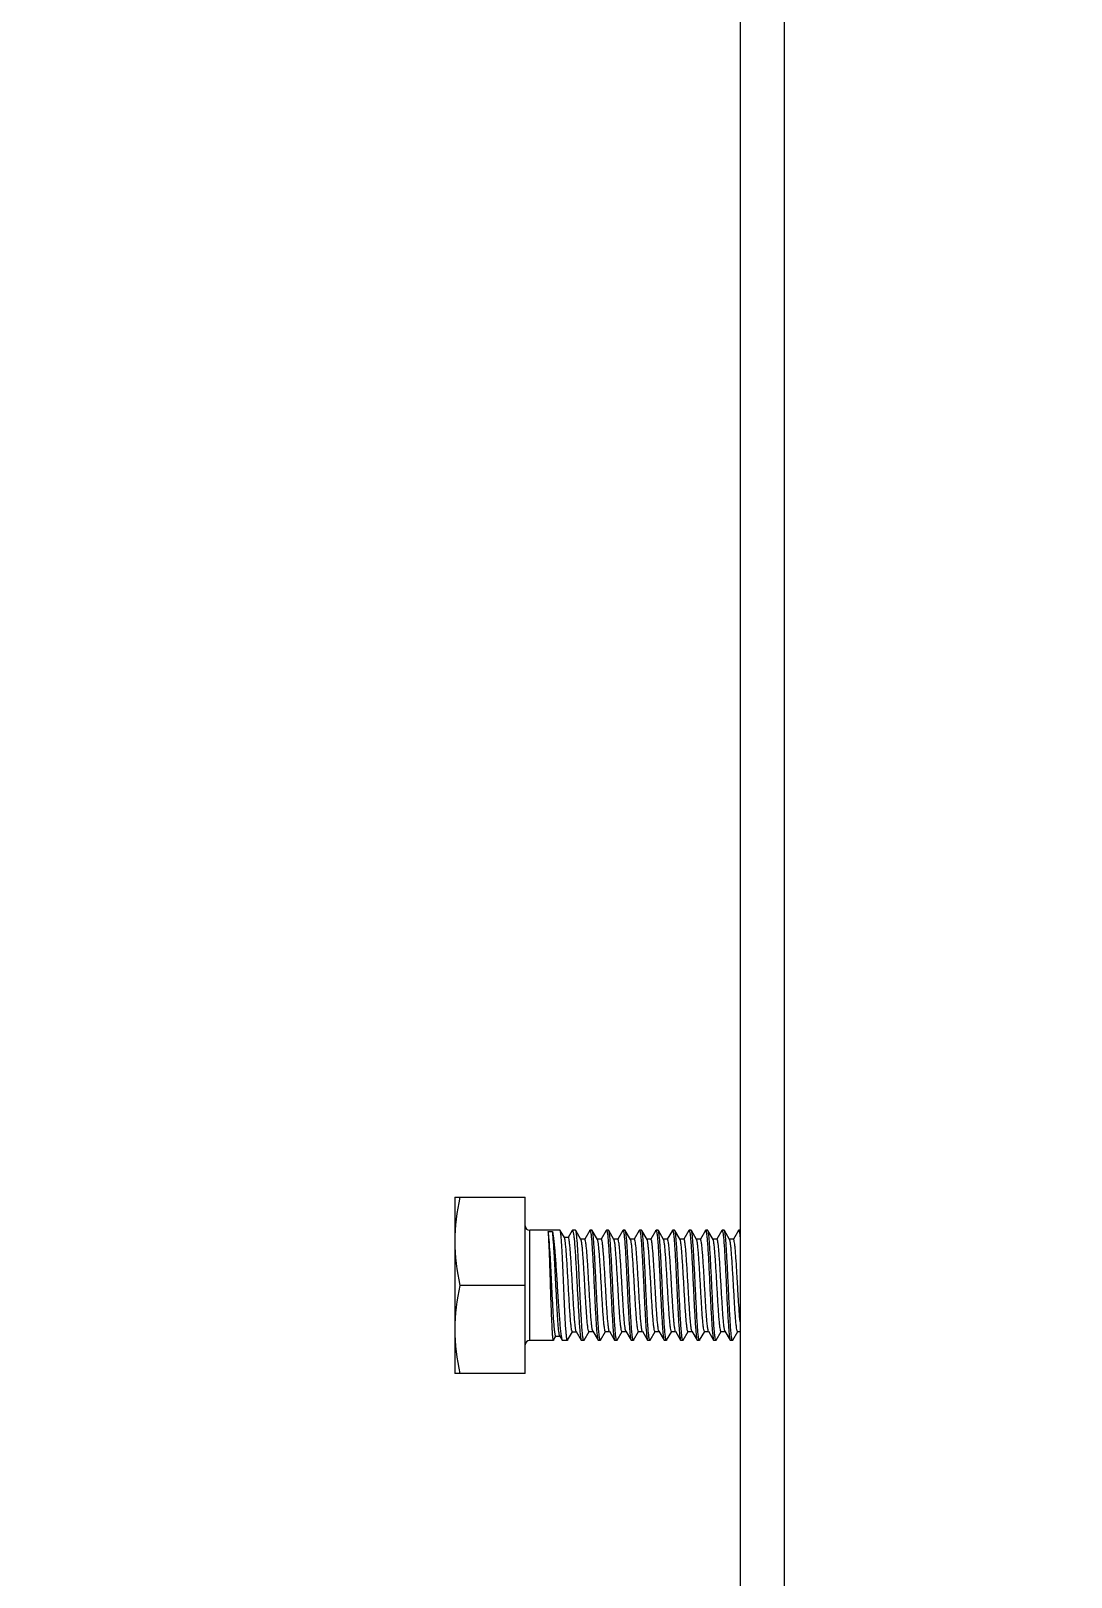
# Model space of a CAD drawing. Extents: x -1396510 to 1250330, y -1892470 to 1623980.
# Drawn here: x -1167623 to -1167174, y -62752 to -62083 of the extents above; entities that cross this region are included whole.
import ezdxf

# ---------------------------------------------------------------- set-up
doc = ezdxf.new("R2010")
doc.units = 0
doc.header["$LTSCALE"] = 1000
doc.header["$MEASUREMENT"] = 0
doc.styles.get("Standard").update_dxf_attribs({"font": 'gbenor.shx', "bigfont": 'gbcbig.shx'})
doc.dimstyles.get("Standard").update_dxf_attribs({"dimscale": 100, "dimtxt": 3.5, "dimasz": 1, "dimexe": 2.5, "dimexo": 3, "dimgap": 1.5, "dimtad": 1, "dimdec": 0, "dimzin": 0, "dimdsep": 46, "dimtxsty": 'Standard', "dimblk": 'ARCHTICK', "dimcen": 0.09, "dimadec": 0, "dimazin": 0, "dimtfac": 1, "dimtdec": 0, "dimtix": 1, "dimtmove": 2, "dimatfit": 3, "dimfxl": 0, "dimtolj": 1, "dimtzin": 0, "dimarcsym": 0})

# ---------------------------------------------------------------- blocks, each defined once
blk = doc.blocks.new('_ArchTick')
at = {"color": 0, "linetype": 'ByBlock', "const_width": 0.4}
blk.add_lwpolyline([(-0.5, -0.5), (0.5, 0.5)], dxfattribs=at)

msp = doc.modelspace()

# ---------------------------------------------------------------- linework, layer by layer
at = {"linetype": 'Continuous'}
for p, q in [((-1167316.59, -61271.79), (-1167316.59, -62874.07)), ((-1167297.55, -61271.79), (-1167297.55, -62874.07)), ((-1167439.86, -62587.6), (-1167409.4, -62587.6)), ((-1167439.86, -62587.6), (-1167439.86, -62663.76)), ((-1167409.4, -62663.76), (-1167409.4, -62587.6)), ((-1167394.36, -62601.88), (-1167407.5, -62601.88)), ((-1167407.5, -62649.48), (-1167407.5, -62601.88)), ((-1167399.48, -62602.43), (-1167397.7, -62602.43)), ((-1167394.3, -62601.94), (-1167394.36, -62601.88)), ((-1167392.5, -62605.04), (-1167394.3, -62601.94)), ((-1167390.82, -62604.94), (-1167392.55, -62604.94)), ((-1167389.16, -62601.99), (-1167390.87, -62604.94)), ((-1167389.16, -62601.99), (-1167389.04, -62601.88)), ((-1167387.68, -62601.88), (-1167389.04, -62601.88)), ((-1167387.59, -62601.96), (-1167387.68, -62601.88)), ((-1167385.34, -62605.83), (-1167387.59, -62601.96)), ((-1167381.53, -62601.96), (-1167383.72, -62605.74)), ((-1167380.54, -62601.88), (-1167381.44, -62601.88)), ((-1167380.45, -62601.96), (-1167380.54, -62601.88)), ((-1167378.2, -62605.83), (-1167380.45, -62601.96)), ((-1167374.39, -62601.96), (-1167376.58, -62605.74)), ((-1167374.39, -62601.96), (-1167374.3, -62601.88)), ((-1167373.4, -62601.88), (-1167374.3, -62601.88)), ((-1167373.31, -62601.96), (-1167373.4, -62601.88)), ((-1167371.06, -62605.83), (-1167373.31, -62601.96)), ((-1167367.25, -62601.96), (-1167369.44, -62605.74)), ((-1167367.25, -62601.96), (-1167367.16, -62601.88)), ((-1167366.27, -62601.88), (-1167367.16, -62601.88)), ((-1167366.17, -62601.96), (-1167366.27, -62601.88)), ((-1167363.92, -62605.83), (-1167366.17, -62601.96)), ((-1167360.11, -62601.96), (-1167362.3, -62605.74)), ((-1167360.11, -62601.96), (-1167360.02, -62601.88)), ((-1167359.13, -62601.88), (-1167360.02, -62601.88)), ((-1167359.03, -62601.96), (-1167359.13, -62601.88)), ((-1167356.78, -62605.83), (-1167359.03, -62601.96)), ((-1167352.97, -62601.96), (-1167355.16, -62605.74)), ((-1167351.99, -62601.88), (-1167352.88, -62601.88)), ((-1167351.89, -62601.96), (-1167351.99, -62601.88)), ((-1167349.64, -62605.83), (-1167351.89, -62601.96)), ((-1167345.83, -62601.96), (-1167348.02, -62605.74)), ((-1167345.83, -62601.96), (-1167345.74, -62601.88)), ((-1167344.85, -62601.88), (-1167345.74, -62601.88)), ((-1167344.75, -62601.96), (-1167344.85, -62601.88)), ((-1167342.5, -62605.83), (-1167344.75, -62601.96)), ((-1167338.69, -62601.96), (-1167340.88, -62605.74)), ((-1167338.69, -62601.96), (-1167338.6, -62601.88)), ((-1167337.71, -62601.88), (-1167338.6, -62601.88)), ((-1167337.61, -62601.96), (-1167337.71, -62601.88)), ((-1167335.36, -62605.83), (-1167337.61, -62601.96)), ((-1167331.56, -62601.96), (-1167333.74, -62605.74)), ((-1167331.56, -62601.96), (-1167331.46, -62601.88)), ((-1167330.57, -62601.88), (-1167331.46, -62601.88)), ((-1167330.47, -62601.96), (-1167330.57, -62601.88)), ((-1167328.22, -62605.83), (-1167330.47, -62601.96)), ((-1167324.42, -62601.96), (-1167326.6, -62605.74)), ((-1167324.42, -62601.96), (-1167324.32, -62601.88)), ((-1167323.43, -62601.88), (-1167324.32, -62601.88)), ((-1167323.33, -62601.96), (-1167323.43, -62601.88)), ((-1167321.08, -62605.83), (-1167323.33, -62601.96)), ((-1167317.28, -62601.96), (-1167319.46, -62605.74)), ((-1167317.28, -62601.96), (-1167317.18, -62601.88)), ((-1167316.59, -62601.88), (-1167317.18, -62601.88)), ((-1167383.66, -62605.74), (-1167385.39, -62605.74)), ((-1167376.52, -62605.74), (-1167378.25, -62605.74)), ((-1167369.39, -62605.74), (-1167371.11, -62605.74)), ((-1167362.25, -62605.74), (-1167363.97, -62605.74)), ((-1167355.11, -62605.74), (-1167356.84, -62605.74)), ((-1167347.97, -62605.74), (-1167349.7, -62605.74)), ((-1167340.83, -62605.74), (-1167342.56, -62605.74)), ((-1167333.69, -62605.74), (-1167335.42, -62605.74)), ((-1167326.55, -62605.74), (-1167328.28, -62605.74)), ((-1167319.41, -62605.74), (-1167321.14, -62605.74)), ((-1167409.4, -62625.68), (-1167437.72, -62625.68)), ((-1167380.21, -62645.53), (-1167380.25, -62645.44)), ((-1167373.07, -62645.53), (-1167373.11, -62645.44)), ((-1167365.93, -62645.53), (-1167365.97, -62645.43)), ((-1167358.79, -62645.53), (-1167358.84, -62645.43)), ((-1167351.65, -62645.53), (-1167351.7, -62645.42)), ((-1167344.51, -62645.53), (-1167344.56, -62645.42)), ((-1167337.37, -62645.53), (-1167337.42, -62645.41)), ((-1167330.23, -62645.53), (-1167330.29, -62645.41)), ((-1167323.09, -62645.53), (-1167323.15, -62645.4)), ((-1167397.2, -62649.48), (-1167407.5, -62649.48)), ((-1167397.15, -62649.44), (-1167397.2, -62649.48)), ((-1167397.15, -62649.44), (-1167396.15, -62647.7)), ((-1167396.18, -62647.68), (-1167394.45, -62647.68)), ((-1167394.5, -62647.59), (-1167393.48, -62649.35)), ((-1167393.48, -62649.35), (-1167393.33, -62649.48)), ((-1167391.18, -62649.48), (-1167393.33, -62649.48)), ((-1167391.09, -62649.41), (-1167391.18, -62649.48)), ((-1167391.09, -62649.41), (-1167388.97, -62645.76)), ((-1167389.03, -62645.76), (-1167387.3, -62645.76)), ((-1167387.35, -62645.66), (-1167385.19, -62649.39)), ((-1167385.19, -62649.39), (-1167385.09, -62649.48)), ((-1167384.11, -62649.48), (-1167385.09, -62649.48)), ((-1167384.02, -62649.4), (-1167384.11, -62649.48)), ((-1167384.02, -62649.4), (-1167381.82, -62645.63)), ((-1167381.88, -62645.63), (-1167380.15, -62645.63)), ((-1167380.21, -62645.53), (-1167377.96, -62649.4)), ((-1167377.96, -62649.4), (-1167377.87, -62649.48)), ((-1167376.97, -62649.48), (-1167377.87, -62649.48)), ((-1167376.88, -62649.4), (-1167376.97, -62649.48)), ((-1167376.88, -62649.4), (-1167374.68, -62645.63)), ((-1167374.74, -62645.63), (-1167373.01, -62645.63)), ((-1167373.07, -62645.53), (-1167370.82, -62649.4)), ((-1167370.82, -62649.4), (-1167370.73, -62649.48)), ((-1167369.83, -62649.48), (-1167370.73, -62649.48)), ((-1167369.74, -62649.4), (-1167369.83, -62649.48)), ((-1167369.74, -62649.4), (-1167367.54, -62645.63)), ((-1167367.6, -62645.63), (-1167365.87, -62645.63)), ((-1167365.93, -62645.53), (-1167363.68, -62649.4)), ((-1167363.68, -62649.4), (-1167363.59, -62649.48)), ((-1167362.7, -62649.48), (-1167363.59, -62649.48)), ((-1167362.6, -62649.4), (-1167362.7, -62649.48)), ((-1167362.6, -62649.4), (-1167360.4, -62645.63)), ((-1167360.46, -62645.63), (-1167358.73, -62645.63)), ((-1167358.79, -62645.53), (-1167356.54, -62649.4)), ((-1167356.54, -62649.4), (-1167356.45, -62649.48)), ((-1167355.56, -62649.48), (-1167356.45, -62649.48)), ((-1167355.46, -62649.4), (-1167355.56, -62649.48)), ((-1167355.46, -62649.4), (-1167353.27, -62645.63)), ((-1167353.32, -62645.63), (-1167351.59, -62645.63)), ((-1167351.65, -62645.53), (-1167349.4, -62649.4)), ((-1167349.4, -62649.4), (-1167349.31, -62649.48)), ((-1167348.42, -62649.48), (-1167349.31, -62649.48)), ((-1167348.32, -62649.4), (-1167348.42, -62649.48)), ((-1167348.32, -62649.4), (-1167346.13, -62645.63)), ((-1167346.18, -62645.63), (-1167344.45, -62645.63)), ((-1167344.51, -62645.53), (-1167342.26, -62649.4)), ((-1167342.26, -62649.4), (-1167342.17, -62649.48)), ((-1167341.28, -62649.48), (-1167342.17, -62649.48)), ((-1167341.18, -62649.4), (-1167341.28, -62649.48)), ((-1167341.18, -62649.4), (-1167338.99, -62645.63)), ((-1167339.04, -62645.63), (-1167337.31, -62645.63)), ((-1167337.37, -62645.53), (-1167335.12, -62649.4)), ((-1167335.12, -62649.4), (-1167335.03, -62649.48)), ((-1167334.14, -62649.48), (-1167335.03, -62649.48)), ((-1167334.04, -62649.4), (-1167334.14, -62649.48)), ((-1167334.04, -62649.4), (-1167331.85, -62645.63)), ((-1167331.9, -62645.63), (-1167330.17, -62645.63)), ((-1167330.23, -62645.53), (-1167327.99, -62649.4)), ((-1167327.99, -62649.4), (-1167327.89, -62649.48)), ((-1167327, -62649.48), (-1167327.89, -62649.48)), ((-1167326.9, -62649.4), (-1167327, -62649.48)), ((-1167326.9, -62649.4), (-1167324.71, -62645.63)), ((-1167324.76, -62645.63), (-1167323.03, -62645.63)), ((-1167323.09, -62645.53), (-1167320.85, -62649.4)), ((-1167320.85, -62649.4), (-1167320.75, -62649.48)), ((-1167319.86, -62649.48), (-1167320.75, -62649.48)), ((-1167319.76, -62649.4), (-1167319.86, -62649.48)), ((-1167319.76, -62649.4), (-1167317.57, -62645.63)), ((-1167317.62, -62645.63), (-1167316.59, -62645.63)), ((-1167409.4, -62663.76), (-1167439.86, -62663.76))]:
    msp.add_line(p, q, dxfattribs=at)
for centre, start, end in [((-1167407.5, -62599.98), 180, 270), ((-1167407.5, -62651.38), 90, 180)]:
    msp.add_arc(centre, 1.9, start, end, dxfattribs=at)
for points in [[(-1167437.72, -62587.6), (-1167439.03, -62593.85), (-1167439.86, -62600.26), (-1167439.86, -62606.64)], [(-1167439.86, -62606.64), (-1167439.86, -62613.03), (-1167439.03, -62619.43), (-1167437.72, -62625.68)], [(-1167437.72, -62625.68), (-1167439.03, -62631.93), (-1167439.86, -62638.33), (-1167439.86, -62644.72)], [(-1167439.86, -62644.72), (-1167439.86, -62651.11), (-1167439.03, -62657.51), (-1167437.72, -62663.76)]]:
    msp.add_open_spline(points, degree=3, dxfattribs=at)
for points, knots in [([(-1167398.48, -62625.68), (-1167398.56, -62623.04), (-1167398.73, -62618.07), (-1167398.96, -62611.32), (-1167399.2, -62606.21), (-1167399.35, -62603.43), (-1167399.48, -62602.43)], [0, 0, 0, 0, 0.340216, 0.641739, 0.870295, 1, 1, 1, 1]), ([(-1167396.18, -62647.68), (-1167396.23, -62647.68), (-1167396.34, -62647.52), (-1167396.41, -62647.24), (-1167396.52, -62646.75), (-1167396.67, -62645.75), (-1167396.85, -62644.06), (-1167397.05, -62641.58), (-1167397.26, -62638.54), (-1167397.46, -62635.04), (-1167397.67, -62631.22), (-1167397.94, -62625.83), (-1167398.26, -62619.25), (-1167398.63, -62612.11), (-1167399.02, -62606.59), (-1167399.27, -62603.54), (-1167399.48, -62602.43)], [0, 0, 0, 0, 0.003181, 0.009997, 0.020842, 0.035708, 0.077022, 0.132568, 0.200428, 0.278278, 0.363482, 0.453195, 0.634322, 0.798504, 0.925407, 1, 1, 1, 1]), ([(-1167397.7, -62602.43), (-1167397.58, -62602.82), (-1167397.39, -62603.82), (-1167397.01, -62606.59), (-1167396.59, -62611.31), (-1167396.1, -62618.06), (-1167395.79, -62623.04), (-1167395.63, -62625.68)], [0, 0, 0, 0, 0.052104, 0.130854, 0.359409, 0.660459, 1, 1, 1, 1]), ([(-1167394.5, -62647.59), (-1167394.63, -62647.38), (-1167394.75, -62646.64), (-1167394.96, -62645.25), (-1167395.14, -62643.19), (-1167395.34, -62640.57), (-1167395.54, -62637.45), (-1167395.81, -62632.62), (-1167396.13, -62626.19), (-1167396.51, -62618.56), (-1167396.87, -62611.7), (-1167397.24, -62606.41), (-1167397.49, -62603.49), (-1167397.7, -62602.43)], [0, 0, 0, 0, 0.016498, 0.048153, 0.094091, 0.152829, 0.222461, 0.300749, 0.473185, 0.64885, 0.806645, 0.928205, 1, 1, 1, 1]), ([(-1167392.81, -62625.68), (-1167392.93, -62622.77), (-1167393.11, -62618.54), (-1167393.37, -62613.13), (-1167393.55, -62609.64), (-1167393.73, -62606.72), (-1167393.89, -62604.44), (-1167394.09, -62602.95), (-1167394.17, -62602.16), (-1167394.3, -62601.94)], [0, 0, 0, 0, 0.366748, 0.534004, 0.682559, 0.80722, 0.903651, 0.968552, 1, 1, 1, 1]), ([(-1167389.03, -62645.76), (-1167389.07, -62645.76), (-1167389.18, -62645.61), (-1167389.32, -62645.14), (-1167389.52, -62644.04), (-1167389.71, -62642.28), (-1167389.92, -62639.88), (-1167390.14, -62636.96), (-1167390.35, -62633.62), (-1167390.56, -62629.99), (-1167390.85, -62624.93), (-1167391.12, -62619.93), (-1167391.41, -62615.17), (-1167391.62, -62612.07), (-1167391.83, -62609.45), (-1167392.03, -62607.39), (-1167392.24, -62606), (-1167392.37, -62605.25), (-1167392.5, -62605.04)], [0, 0, 0, 0, 0.003526, 0.010871, 0.03842, 0.082642, 0.142013, 0.214376, 0.297085, 0.387117, 0.481196, 0.667858, 0.753739, 0.830507, 0.895467, 0.946372, 0.98153, 1, 1, 1, 1]), ([(-1167387.35, -62645.66), (-1167387.48, -62645.44), (-1167387.62, -62644.68), (-1167387.84, -62643.24), (-1167388.03, -62641.13), (-1167388.25, -62638.47), (-1167388.46, -62635.32), (-1167388.75, -62630.52), (-1167389.03, -62625.51), (-1167389.31, -62620.46), (-1167389.52, -62616.85), (-1167389.73, -62613.55), (-1167389.94, -62610.68), (-1167390.15, -62608.33), (-1167390.34, -62606.61), (-1167390.53, -62605.55), (-1167390.67, -62605.08), (-1167390.77, -62604.94), (-1167390.82, -62604.94)], [0, 0, 0, 0, 0.019036, 0.055162, 0.107284, 0.173532, 0.25149, 0.338305, 0.525651, 0.619397, 0.708683, 0.790327, 0.861445, 0.919555, 0.962678, 0.989457, 0.996584, 1, 1, 1, 1]), ([(-1167389.04, -62601.88), (-1167388.98, -62601.88), (-1167388.86, -62602.07), (-1167388.76, -62602.4), (-1167388.63, -62602.98), (-1167388.45, -62604.16), (-1167388.23, -62606.15), (-1167387.99, -62609.07), (-1167387.75, -62612.63), (-1167387.51, -62616.69), (-1167387.26, -62621.1), (-1167387.1, -62624.13), (-1167387.02, -62625.68)], [0, 0, 0, 0, 0.007187, 0.022465, 0.046744, 0.080015, 0.172417, 0.296393, 0.447275, 0.619318, 0.805937, 1, 1, 1, 1]), ([(-1167385.9, -62625.68), (-1167386.04, -62622.8), (-1167386.24, -62618.59), (-1167386.52, -62613.22), (-1167386.73, -62609.74), (-1167386.94, -62606.82), (-1167387.12, -62604.53), (-1167387.34, -62603), (-1167387.46, -62602.19), (-1167387.59, -62601.96)], [0, 0, 0, 0, 0.364024, 0.530312, 0.678343, 0.803036, 0.90014, 0.966414, 1, 1, 1, 1]), ([(-1167381.53, -62601.96), (-1167381.52, -62601.94), (-1167381.5, -62601.91), (-1167381.46, -62601.88), (-1167381.44, -62601.88)], [0, 0, 0, 0, 0.600476, 1, 1, 1, 1]), ([(-1167381.44, -62601.88), (-1167381.39, -62601.88), (-1167381.28, -62602.08), (-1167381.2, -62602.4), (-1167381.08, -62602.98), (-1167380.93, -62604.16), (-1167380.74, -62606.15), (-1167380.52, -62609.07), (-1167380.31, -62612.63), (-1167380.09, -62616.69), (-1167379.87, -62621.1), (-1167379.73, -62624.13), (-1167379.65, -62625.68)], [0, 0, 0, 0, 0.006688, 0.021753, 0.045929, 0.079148, 0.171548, 0.29561, 0.446639, 0.618873, 0.805706, 1, 1, 1, 1]), ([(-1167378.76, -62625.68), (-1167378.9, -62622.8), (-1167379.1, -62618.59), (-1167379.38, -62613.22), (-1167379.59, -62609.74), (-1167379.8, -62606.82), (-1167379.98, -62604.53), (-1167380.2, -62603), (-1167380.32, -62602.19), (-1167380.45, -62601.96)], [0, 0, 0, 0, 0.364026, 0.530319, 0.678348, 0.803035, 0.900137, 0.966414, 1, 1, 1, 1]), ([(-1167374.3, -62601.88), (-1167374.25, -62601.88), (-1167374.14, -62602.08), (-1167374.06, -62602.4), (-1167373.94, -62602.98), (-1167373.79, -62604.16), (-1167373.6, -62606.15), (-1167373.39, -62609.07), (-1167373.17, -62612.63), (-1167372.95, -62616.69), (-1167372.73, -62621.1), (-1167372.59, -62624.13), (-1167372.51, -62625.68)], [0, 0, 0, 0, 0.006669, 0.021718, 0.045876, 0.079084, 0.171468, 0.295522, 0.446557, 0.618815, 0.805682, 1, 1, 1, 1]), ([(-1167371.62, -62625.68), (-1167371.76, -62622.8), (-1167371.96, -62618.59), (-1167372.24, -62613.22), (-1167372.45, -62609.74), (-1167372.66, -62606.82), (-1167372.84, -62604.53), (-1167373.06, -62603), (-1167373.18, -62602.19), (-1167373.31, -62601.96)], [0, 0, 0, 0, 0.364021, 0.530314, 0.678346, 0.803036, 0.900137, 0.966413, 1, 1, 1, 1]), ([(-1167367.16, -62601.88), (-1167367.11, -62601.88), (-1167367, -62602.08), (-1167366.92, -62602.4), (-1167366.81, -62602.98), (-1167366.65, -62604.16), (-1167366.46, -62606.15), (-1167366.25, -62609.07), (-1167366.03, -62612.63), (-1167365.81, -62616.69), (-1167365.59, -62621.1), (-1167365.45, -62624.13), (-1167365.37, -62625.68)], [0, 0, 0, 0, 0.006676, 0.021736, 0.045901, 0.079115, 0.171505, 0.295563, 0.446596, 0.618846, 0.805696, 1, 1, 1, 1]), ([(-1167364.48, -62625.68), (-1167364.62, -62622.8), (-1167364.82, -62618.59), (-1167365.1, -62613.22), (-1167365.31, -62609.74), (-1167365.52, -62606.82), (-1167365.7, -62604.53), (-1167365.92, -62603), (-1167366.04, -62602.19), (-1167366.17, -62601.96)], [0, 0, 0, 0, 0.364021, 0.530311, 0.678343, 0.803036, 0.90014, 0.966414, 1, 1, 1, 1]), ([(-1167360.02, -62601.88), (-1167359.97, -62601.88), (-1167359.86, -62602.08), (-1167359.78, -62602.4), (-1167359.67, -62602.98), (-1167359.51, -62604.16), (-1167359.32, -62606.15), (-1167359.11, -62609.07), (-1167358.89, -62612.63), (-1167358.67, -62616.69), (-1167358.45, -62621.1), (-1167358.31, -62624.13), (-1167358.23, -62625.68)], [0, 0, 0, 0, 0.006686, 0.021757, 0.045931, 0.079152, 0.171553, 0.295615, 0.446644, 0.618879, 0.805711, 1, 1, 1, 1]), ([(-1167357.34, -62625.68), (-1167357.48, -62622.8), (-1167357.68, -62618.59), (-1167357.96, -62613.22), (-1167358.17, -62609.74), (-1167358.38, -62606.82), (-1167358.56, -62604.53), (-1167358.78, -62603), (-1167358.9, -62602.19), (-1167359.03, -62601.96)], [0, 0, 0, 0, 0.364026, 0.530312, 0.67834, 0.803034, 0.90014, 0.966415, 1, 1, 1, 1]), ([(-1167352.97, -62601.96), (-1167352.96, -62601.94), (-1167352.94, -62601.91), (-1167352.9, -62601.88), (-1167352.88, -62601.88)], [0, 0, 0, 0, 0.600612, 1, 1, 1, 1]), ([(-1167352.88, -62601.88), (-1167352.83, -62601.88), (-1167352.72, -62602.08), (-1167352.64, -62602.4), (-1167352.53, -62602.98), (-1167352.37, -62604.16), (-1167352.18, -62606.15), (-1167351.97, -62609.07), (-1167351.75, -62612.63), (-1167351.53, -62616.69), (-1167351.31, -62621.1), (-1167351.17, -62624.13), (-1167351.1, -62625.68)], [0, 0, 0, 0, 0.006697, 0.021777, 0.045962, 0.079191, 0.171605, 0.29567, 0.44669, 0.618909, 0.805726, 1, 1, 1, 1]), ([(-1167350.2, -62625.68), (-1167350.34, -62622.8), (-1167350.54, -62618.59), (-1167350.82, -62613.22), (-1167351.03, -62609.74), (-1167351.24, -62606.82), (-1167351.42, -62604.53), (-1167351.64, -62603), (-1167351.76, -62602.19), (-1167351.89, -62601.96)], [0, 0, 0, 0, 0.364026, 0.530313, 0.678337, 0.803029, 0.900137, 0.966414, 1, 1, 1, 1]), ([(-1167345.74, -62601.88), (-1167345.69, -62601.88), (-1167345.58, -62602.08), (-1167345.5, -62602.4), (-1167345.39, -62602.98), (-1167345.23, -62604.16), (-1167345.04, -62606.15), (-1167344.83, -62609.07), (-1167344.61, -62612.63), (-1167344.39, -62616.69), (-1167344.17, -62621.1), (-1167344.03, -62624.13), (-1167343.96, -62625.68)], [0, 0, 0, 0, 0.006677, 0.021735, 0.045901, 0.079116, 0.171512, 0.295573, 0.4466, 0.618843, 0.805694, 1, 1, 1, 1]), ([(-1167343.06, -62625.68), (-1167343.2, -62622.8), (-1167343.4, -62618.59), (-1167343.68, -62613.22), (-1167343.89, -62609.74), (-1167344.1, -62606.82), (-1167344.28, -62604.53), (-1167344.5, -62603), (-1167344.62, -62602.19), (-1167344.75, -62601.96)], [0, 0, 0, 0, 0.364024, 0.530311, 0.678342, 0.803035, 0.900139, 0.966414, 1, 1, 1, 1]), ([(-1167338.6, -62601.88), (-1167338.55, -62601.88), (-1167338.44, -62602.08), (-1167338.36, -62602.4), (-1167338.25, -62602.98), (-1167338.09, -62604.16), (-1167337.9, -62606.15), (-1167337.69, -62609.07), (-1167337.47, -62612.63), (-1167337.25, -62616.69), (-1167337.03, -62621.1), (-1167336.89, -62624.13), (-1167336.82, -62625.68)], [0, 0, 0, 0, 0.00669, 0.021765, 0.045943, 0.079167, 0.171572, 0.295635, 0.446661, 0.618889, 0.805716, 1, 1, 1, 1]), ([(-1167335.92, -62625.68), (-1167336.06, -62622.8), (-1167336.26, -62618.59), (-1167336.54, -62613.22), (-1167336.75, -62609.74), (-1167336.96, -62606.82), (-1167337.14, -62604.53), (-1167337.36, -62603), (-1167337.48, -62602.19), (-1167337.61, -62601.96)], [0, 0, 0, 0, 0.364026, 0.530319, 0.678348, 0.803035, 0.900137, 0.966414, 1, 1, 1, 1]), ([(-1167331.46, -62601.88), (-1167331.41, -62601.88), (-1167331.3, -62602.08), (-1167331.22, -62602.4), (-1167331.11, -62602.98), (-1167330.95, -62604.16), (-1167330.76, -62606.15), (-1167330.55, -62609.07), (-1167330.33, -62612.63), (-1167330.11, -62616.69), (-1167329.9, -62621.1), (-1167329.75, -62624.13), (-1167329.68, -62625.68)], [0, 0, 0, 0, 0.006669, 0.021718, 0.045876, 0.079084, 0.171468, 0.295521, 0.446556, 0.618814, 0.805682, 1, 1, 1, 1]), ([(-1167328.78, -62625.68), (-1167328.92, -62622.8), (-1167329.12, -62618.59), (-1167329.4, -62613.22), (-1167329.61, -62609.74), (-1167329.82, -62606.82), (-1167330, -62604.53), (-1167330.22, -62603), (-1167330.34, -62602.19), (-1167330.47, -62601.96)], [0, 0, 0, 0, 0.364021, 0.530313, 0.678345, 0.803036, 0.900138, 0.966413, 1, 1, 1, 1]), ([(-1167324.32, -62601.88), (-1167324.27, -62601.88), (-1167324.16, -62602.08), (-1167324.08, -62602.4), (-1167323.97, -62602.98), (-1167323.81, -62604.16), (-1167323.62, -62606.15), (-1167323.41, -62609.07), (-1167323.19, -62612.63), (-1167322.97, -62616.69), (-1167322.76, -62621.1), (-1167322.61, -62624.13), (-1167322.54, -62625.68)], [0, 0, 0, 0, 0.006679, 0.021742, 0.04591, 0.079126, 0.171519, 0.295578, 0.446611, 0.618856, 0.8057, 1, 1, 1, 1]), ([(-1167321.64, -62625.68), (-1167321.78, -62622.8), (-1167321.98, -62618.59), (-1167322.27, -62613.22), (-1167322.47, -62609.74), (-1167322.68, -62606.82), (-1167322.86, -62604.53), (-1167323.08, -62603), (-1167323.2, -62602.19), (-1167323.33, -62601.96)], [0, 0, 0, 0, 0.364023, 0.530311, 0.678342, 0.803036, 0.90014, 0.966414, 1, 1, 1, 1]), ([(-1167317.18, -62601.88), (-1167317.1, -62601.88), (-1167316.98, -62602.26), (-1167316.86, -62602.79), (-1167316.71, -62603.83), (-1167316.63, -62604.61), (-1167316.59, -62605.07)], [0, 0, 0, 0, 0.077049, 0.268055, 0.577055, 1, 1, 1, 1]), ([(-1167381.88, -62645.63), (-1167381.93, -62645.63), (-1167382.03, -62645.49), (-1167382.17, -62645.03), (-1167382.36, -62643.97), (-1167382.56, -62642.27), (-1167382.77, -62639.95), (-1167382.97, -62637.13), (-1167383.19, -62633.89), (-1167383.4, -62630.35), (-1167383.68, -62625.42), (-1167383.96, -62620.53), (-1167384.25, -62615.86), (-1167384.46, -62612.81), (-1167384.67, -62610.22), (-1167384.86, -62608.18), (-1167385.08, -62606.79), (-1167385.21, -62606.05), (-1167385.34, -62605.83)], [0, 0, 0, 0, 0.003515, 0.010772, 0.037949, 0.081609, 0.140308, 0.211978, 0.294061, 0.383612, 0.477415, 0.664253, 0.750571, 0.827952, 0.893624, 0.945254, 0.981055, 1, 1, 1, 1]), ([(-1167380.25, -62645.44), (-1167380.36, -62645.17), (-1167380.51, -62644.37), (-1167380.71, -62642.87), (-1167380.91, -62640.76), (-1167381.21, -62636.98), (-1167381.55, -62631.44), (-1167381.89, -62625.56), (-1167382.17, -62620.69), (-1167382.37, -62617.22), (-1167382.58, -62614.04), (-1167382.79, -62611.28), (-1167383, -62609.01), (-1167383.19, -62607.35), (-1167383.38, -62606.32), (-1167383.52, -62605.87), (-1167383.62, -62605.74), (-1167383.66, -62605.74)], [0, 0, 0, 0, 0.022028, 0.060426, 0.114034, 0.181029, 0.345472, 0.530963, 0.623561, 0.71172, 0.79235, 0.862632, 0.920122, 0.962845, 0.989432, 0.996538, 1, 1, 1, 1]), ([(-1167374.74, -62645.63), (-1167374.79, -62645.63), (-1167374.89, -62645.49), (-1167375.03, -62645.03), (-1167375.22, -62643.97), (-1167375.42, -62642.27), (-1167375.63, -62639.95), (-1167375.83, -62637.13), (-1167376.05, -62633.89), (-1167376.26, -62630.35), (-1167376.54, -62625.42), (-1167376.82, -62620.53), (-1167377.11, -62615.86), (-1167377.32, -62612.81), (-1167377.53, -62610.22), (-1167377.72, -62608.18), (-1167377.94, -62606.79), (-1167378.07, -62606.05), (-1167378.2, -62605.83)], [0, 0, 0, 0, 0.003515, 0.010772, 0.037949, 0.081609, 0.140308, 0.211978, 0.294061, 0.383612, 0.477415, 0.664253, 0.750571, 0.827952, 0.893624, 0.945254, 0.981055, 1, 1, 1, 1]), ([(-1167373.11, -62645.44), (-1167373.22, -62645.16), (-1167373.37, -62644.36), (-1167373.57, -62642.86), (-1167373.77, -62640.74), (-1167374.07, -62636.96), (-1167374.41, -62631.42), (-1167374.75, -62625.54), (-1167375.03, -62620.68), (-1167375.24, -62617.21), (-1167375.44, -62614.03), (-1167375.65, -62611.27), (-1167375.86, -62609.01), (-1167376.05, -62607.35), (-1167376.24, -62606.32), (-1167376.38, -62605.87), (-1167376.48, -62605.74), (-1167376.52, -62605.74)], [0, 0, 0, 0, 0.022167, 0.060682, 0.114378, 0.181432, 0.345908, 0.531337, 0.623882, 0.711978, 0.792543, 0.862763, 0.920199, 0.962881, 0.989441, 0.996541, 1, 1, 1, 1]), ([(-1167367.6, -62645.63), (-1167367.65, -62645.63), (-1167367.75, -62645.49), (-1167367.89, -62645.03), (-1167368.08, -62643.97), (-1167368.28, -62642.27), (-1167368.49, -62639.95), (-1167368.69, -62637.13), (-1167368.91, -62633.89), (-1167369.12, -62630.35), (-1167369.4, -62625.42), (-1167369.68, -62620.53), (-1167369.97, -62615.86), (-1167370.18, -62612.81), (-1167370.39, -62610.22), (-1167370.58, -62608.18), (-1167370.8, -62606.79), (-1167370.93, -62606.05), (-1167371.06, -62605.83)], [0, 0, 0, 0, 0.003515, 0.010772, 0.037949, 0.081609, 0.140308, 0.211978, 0.294061, 0.383612, 0.477415, 0.664253, 0.750571, 0.827952, 0.893624, 0.945254, 0.981055, 1, 1, 1, 1]), ([(-1167365.97, -62645.43), (-1167366.09, -62645.16), (-1167366.23, -62644.35), (-1167366.44, -62642.84), (-1167366.64, -62640.73), (-1167366.93, -62636.94), (-1167367.28, -62631.4), (-1167367.61, -62625.52), (-1167367.89, -62620.66), (-1167368.1, -62617.2), (-1167368.31, -62614.03), (-1167368.51, -62611.27), (-1167368.72, -62609.01), (-1167368.91, -62607.35), (-1167369.1, -62606.32), (-1167369.24, -62605.87), (-1167369.34, -62605.74), (-1167369.39, -62605.74)], [0, 0, 0, 0, 0.022306, 0.060937, 0.114721, 0.181834, 0.346342, 0.531711, 0.624202, 0.712235, 0.792736, 0.862894, 0.920276, 0.962916, 0.98945, 0.996543, 1, 1, 1, 1]), ([(-1167360.46, -62645.63), (-1167360.51, -62645.63), (-1167360.61, -62645.49), (-1167360.75, -62645.03), (-1167360.94, -62643.97), (-1167361.14, -62642.27), (-1167361.35, -62639.95), (-1167361.56, -62637.13), (-1167361.77, -62633.89), (-1167361.98, -62630.35), (-1167362.26, -62625.42), (-1167362.54, -62620.53), (-1167362.83, -62615.86), (-1167363.04, -62612.81), (-1167363.25, -62610.22), (-1167363.44, -62608.18), (-1167363.66, -62606.79), (-1167363.79, -62606.05), (-1167363.92, -62605.83)], [0, 0, 0, 0, 0.003516, 0.010772, 0.037949, 0.081609, 0.140308, 0.211978, 0.294061, 0.383612, 0.477416, 0.664253, 0.750571, 0.827952, 0.893624, 0.945254, 0.981055, 1, 1, 1, 1]), ([(-1167358.84, -62645.43), (-1167358.95, -62645.15), (-1167359.09, -62644.34), (-1167359.3, -62642.83), (-1167359.5, -62640.71), (-1167359.79, -62636.92), (-1167360.14, -62631.38), (-1167360.47, -62625.51), (-1167360.75, -62620.65), (-1167360.96, -62617.18), (-1167361.17, -62614.02), (-1167361.37, -62611.26), (-1167361.58, -62609), (-1167361.77, -62607.34), (-1167361.96, -62606.32), (-1167362.1, -62605.87), (-1167362.2, -62605.74), (-1167362.25, -62605.74)], [0, 0, 0, 0, 0.022445, 0.061192, 0.115065, 0.182235, 0.346776, 0.532084, 0.624521, 0.712492, 0.792928, 0.863025, 0.920353, 0.962951, 0.98946, 0.996545, 1, 1, 1, 1]), ([(-1167353.32, -62645.63), (-1167353.37, -62645.63), (-1167353.47, -62645.49), (-1167353.61, -62645.03), (-1167353.8, -62643.97), (-1167354, -62642.27), (-1167354.21, -62639.95), (-1167354.42, -62637.13), (-1167354.63, -62633.89), (-1167354.84, -62630.35), (-1167355.12, -62625.42), (-1167355.4, -62620.53), (-1167355.69, -62615.86), (-1167355.9, -62612.81), (-1167356.11, -62610.22), (-1167356.3, -62608.18), (-1167356.52, -62606.79), (-1167356.65, -62606.05), (-1167356.78, -62605.83)], [0, 0, 0, 0, 0.003516, 0.010772, 0.037949, 0.081609, 0.140308, 0.211978, 0.294061, 0.383612, 0.477416, 0.664254, 0.750571, 0.827952, 0.893624, 0.945254, 0.981055, 1, 1, 1, 1]), ([(-1167351.7, -62645.42), (-1167351.81, -62645.14), (-1167351.95, -62644.33), (-1167352.16, -62642.81), (-1167352.36, -62640.69), (-1167352.66, -62636.9), (-1167353, -62631.36), (-1167353.33, -62625.49), (-1167353.61, -62620.63), (-1167353.82, -62617.17), (-1167354.03, -62614.01), (-1167354.23, -62611.25), (-1167354.44, -62609), (-1167354.63, -62607.34), (-1167354.82, -62606.32), (-1167354.96, -62605.87), (-1167355.06, -62605.74), (-1167355.11, -62605.74)], [0, 0, 0, 0, 0.022584, 0.061447, 0.115407, 0.182636, 0.34721, 0.532457, 0.62484, 0.712749, 0.79312, 0.863155, 0.920429, 0.962986, 0.989469, 0.996548, 1, 1, 1, 1]), ([(-1167346.18, -62645.63), (-1167346.23, -62645.63), (-1167346.33, -62645.49), (-1167346.47, -62645.03), (-1167346.66, -62643.97), (-1167346.86, -62642.27), (-1167347.07, -62639.95), (-1167347.28, -62637.13), (-1167347.49, -62633.89), (-1167347.7, -62630.35), (-1167347.98, -62625.42), (-1167348.26, -62620.53), (-1167348.55, -62615.86), (-1167348.76, -62612.81), (-1167348.97, -62610.22), (-1167349.16, -62608.18), (-1167349.38, -62606.79), (-1167349.51, -62606.05), (-1167349.64, -62605.83)], [0, 0, 0, 0, 0.003516, 0.010771, 0.037949, 0.081609, 0.140308, 0.211978, 0.294061, 0.383613, 0.477416, 0.664254, 0.750571, 0.827952, 0.893624, 0.945254, 0.981055, 1, 1, 1, 1]), ([(-1167344.56, -62645.42), (-1167344.67, -62645.13), (-1167344.82, -62644.32), (-1167345.02, -62642.8), (-1167345.22, -62640.67), (-1167345.52, -62636.88), (-1167345.86, -62631.34), (-1167346.19, -62625.47), (-1167346.47, -62620.62), (-1167346.68, -62617.16), (-1167346.89, -62614), (-1167347.09, -62611.25), (-1167347.3, -62608.99), (-1167347.49, -62607.34), (-1167347.68, -62606.32), (-1167347.82, -62605.87), (-1167347.92, -62605.74), (-1167347.97, -62605.74)], [0, 0, 0, 0, 0.022723, 0.061701, 0.115749, 0.183037, 0.347642, 0.532829, 0.625158, 0.713005, 0.793312, 0.863286, 0.920506, 0.963022, 0.989478, 0.99655, 1, 1, 1, 1]), ([(-1167339.04, -62645.63), (-1167339.09, -62645.63), (-1167339.19, -62645.49), (-1167339.33, -62645.03), (-1167339.52, -62643.97), (-1167339.72, -62642.27), (-1167339.93, -62639.95), (-1167340.14, -62637.13), (-1167340.35, -62633.89), (-1167340.56, -62630.35), (-1167340.84, -62625.42), (-1167341.12, -62620.53), (-1167341.41, -62615.86), (-1167341.62, -62612.81), (-1167341.83, -62610.22), (-1167342.02, -62608.18), (-1167342.24, -62606.79), (-1167342.37, -62606.05), (-1167342.5, -62605.83)], [0, 0, 0, 0, 0.003516, 0.010771, 0.037949, 0.081609, 0.140308, 0.211978, 0.294061, 0.383613, 0.477416, 0.664254, 0.750571, 0.827952, 0.893624, 0.945254, 0.981055, 1, 1, 1, 1]), ([(-1167337.42, -62645.41), (-1167337.53, -62645.13), (-1167337.68, -62644.31), (-1167337.88, -62642.78), (-1167338.08, -62640.65), (-1167338.38, -62636.86), (-1167338.72, -62631.32), (-1167339.05, -62625.45), (-1167339.33, -62620.6), (-1167339.54, -62617.15), (-1167339.75, -62613.99), (-1167339.95, -62611.24), (-1167340.16, -62608.99), (-1167340.35, -62607.34), (-1167340.54, -62606.32), (-1167340.68, -62605.87), (-1167340.78, -62605.74), (-1167340.83, -62605.74)], [0, 0, 0, 0, 0.022862, 0.061956, 0.116091, 0.183437, 0.348074, 0.5332, 0.625476, 0.713261, 0.793503, 0.863416, 0.920583, 0.963057, 0.989487, 0.996552, 1, 1, 1, 1]), ([(-1167331.9, -62645.63), (-1167331.95, -62645.63), (-1167332.05, -62645.49), (-1167332.19, -62645.03), (-1167332.38, -62643.97), (-1167332.58, -62642.27), (-1167332.79, -62639.95), (-1167333, -62637.13), (-1167333.21, -62633.89), (-1167333.42, -62630.35), (-1167333.7, -62625.42), (-1167333.98, -62620.53), (-1167334.27, -62615.86), (-1167334.48, -62612.81), (-1167334.69, -62610.22), (-1167334.89, -62608.18), (-1167335.1, -62606.79), (-1167335.23, -62606.05), (-1167335.36, -62605.83)], [0, 0, 0, 0, 0.003516, 0.010771, 0.037949, 0.081609, 0.140308, 0.211978, 0.294061, 0.383613, 0.477416, 0.664254, 0.750571, 0.827952, 0.893624, 0.945254, 0.981055, 1, 1, 1, 1]), ([(-1167330.29, -62645.41), (-1167330.4, -62645.12), (-1167330.54, -62644.3), (-1167330.75, -62642.77), (-1167330.94, -62640.64), (-1167331.24, -62636.84), (-1167331.58, -62631.3), (-1167331.92, -62625.44), (-1167332.19, -62620.59), (-1167332.4, -62617.14), (-1167332.61, -62613.98), (-1167332.82, -62611.24), (-1167333.02, -62608.99), (-1167333.21, -62607.34), (-1167333.4, -62606.32), (-1167333.54, -62605.87), (-1167333.64, -62605.74), (-1167333.69, -62605.74)], [0, 0, 0, 0, 0.023, 0.06221, 0.116433, 0.183837, 0.348506, 0.533571, 0.625793, 0.713517, 0.793694, 0.863545, 0.920659, 0.963092, 0.989496, 0.996554, 1, 1, 1, 1]), ([(-1167324.76, -62645.63), (-1167324.81, -62645.63), (-1167324.91, -62645.49), (-1167325.05, -62645.03), (-1167325.24, -62643.97), (-1167325.44, -62642.27), (-1167325.65, -62639.95), (-1167325.86, -62637.13), (-1167326.07, -62633.89), (-1167326.28, -62630.35), (-1167326.56, -62625.42), (-1167326.84, -62620.53), (-1167327.13, -62615.86), (-1167327.34, -62612.81), (-1167327.55, -62610.22), (-1167327.75, -62608.18), (-1167327.96, -62606.79), (-1167328.09, -62606.05), (-1167328.22, -62605.83)], [0, 0, 0, 0, 0.003516, 0.010771, 0.037949, 0.081609, 0.140308, 0.211978, 0.294061, 0.383613, 0.477416, 0.664254, 0.750571, 0.827952, 0.893624, 0.945254, 0.981055, 1, 1, 1, 1]), ([(-1167323.15, -62645.4), (-1167323.26, -62645.11), (-1167323.4, -62644.29), (-1167323.61, -62642.75), (-1167323.81, -62640.62), (-1167324.1, -62636.82), (-1167324.45, -62631.28), (-1167324.78, -62625.42), (-1167325.06, -62620.57), (-1167325.26, -62617.13), (-1167325.47, -62613.97), (-1167325.68, -62611.23), (-1167325.88, -62608.98), (-1167326.07, -62607.33), (-1167326.26, -62606.32), (-1167326.4, -62605.87), (-1167326.5, -62605.74), (-1167326.55, -62605.74)], [0, 0, 0, 0, 0.023139, 0.062463, 0.116774, 0.184236, 0.348936, 0.533941, 0.62611, 0.713772, 0.793885, 0.863675, 0.920735, 0.963127, 0.989505, 0.996557, 1, 1, 1, 1]), ([(-1167317.62, -62645.63), (-1167317.67, -62645.63), (-1167317.77, -62645.49), (-1167317.92, -62645.03), (-1167318.11, -62643.97), (-1167318.3, -62642.27), (-1167318.51, -62639.95), (-1167318.72, -62637.13), (-1167318.93, -62633.89), (-1167319.14, -62630.35), (-1167319.42, -62625.42), (-1167319.7, -62620.53), (-1167319.99, -62615.86), (-1167320.2, -62612.81), (-1167320.41, -62610.22), (-1167320.61, -62608.18), (-1167320.82, -62606.79), (-1167320.95, -62606.05), (-1167321.08, -62605.83)], [0, 0, 0, 0, 0.003516, 0.010771, 0.037949, 0.081609, 0.140308, 0.211978, 0.294061, 0.383613, 0.477416, 0.664254, 0.750571, 0.827952, 0.893624, 0.945254, 0.981055, 1, 1, 1, 1]), ([(-1167316.59, -62641.45), (-1167316.73, -62639.96), (-1167316.97, -62636.61), (-1167317.31, -62631.23), (-1167317.64, -62625.31), (-1167317.98, -62619.44), (-1167318.27, -62614.81), (-1167318.51, -62611.56), (-1167318.69, -62609.58), (-1167318.85, -62608.02), (-1167319.02, -62606.8), (-1167319.16, -62606.18), (-1167319.31, -62605.74), (-1167319.41, -62605.74)], [0, 0, 0, 0, 0.125273, 0.280526, 0.451, 0.620464, 0.772784, 0.837888, 0.893492, 0.938284, 0.971239, 0.991709, 1, 1, 1, 1]), ([(-1167397.2, -62649.48), (-1167397.25, -62649.48), (-1167397.32, -62649.27), (-1167397.39, -62648.97), (-1167397.47, -62648.38), (-1167397.54, -62647.6), (-1167397.62, -62646.6), (-1167397.74, -62644.89), (-1167397.87, -62642.3), (-1167398.02, -62638.74), (-1167398.18, -62634.67), (-1167398.33, -62630.27), (-1167398.43, -62627.23), (-1167398.48, -62625.68)], [0, 0, 0, 0, 0.005906, 0.02066, 0.044668, 0.077802, 0.119769, 0.170184, 0.29436, 0.445608, 0.618145, 0.805336, 1, 1, 1, 1]), ([(-1167395.63, -62625.68), (-1167395.45, -62628.53), (-1167395.19, -62632.67), (-1167394.82, -62637.98), (-1167394.56, -62641.44), (-1167394.3, -62644.36), (-1167394.06, -62646.67), (-1167393.8, -62648.25), (-1167393.63, -62649.1), (-1167393.48, -62649.35)], [0, 0, 0, 0, 0.359329, 0.52395, 0.67108, 0.795828, 0.894098, 0.962746, 1, 1, 1, 1]), ([(-1167391.18, -62649.48), (-1167391.23, -62649.48), (-1167391.32, -62649.28), (-1167391.4, -62648.97), (-1167391.51, -62648.38), (-1167391.65, -62647.21), (-1167391.83, -62645.21), (-1167392.02, -62642.3), (-1167392.22, -62638.73), (-1167392.42, -62634.67), (-1167392.61, -62630.27), (-1167392.74, -62627.23), (-1167392.81, -62625.68)], [0, 0, 0, 0, 0.006494, 0.021489, 0.045625, 0.078827, 0.171228, 0.295321, 0.446402, 0.618703, 0.80562, 1, 1, 1, 1]), ([(-1167387.02, -62625.68), (-1167386.87, -62628.56), (-1167386.65, -62632.74), (-1167386.34, -62638.1), (-1167386.12, -62641.57), (-1167385.89, -62644.5), (-1167385.69, -62646.79), (-1167385.46, -62648.33), (-1167385.33, -62649.15), (-1167385.19, -62649.39)], [0, 0, 0, 0, 0.362797, 0.528646, 0.676443, 0.801155, 0.898568, 0.965462, 1, 1, 1, 1]), ([(-1167384.11, -62649.48), (-1167384.17, -62649.48), (-1167384.27, -62649.29), (-1167384.35, -62648.97), (-1167384.47, -62648.38), (-1167384.62, -62647.21), (-1167384.81, -62645.22), (-1167385.03, -62642.3), (-1167385.24, -62638.74), (-1167385.46, -62634.67), (-1167385.68, -62630.27), (-1167385.82, -62627.23), (-1167385.9, -62625.68)], [0, 0, 0, 0, 0.006673, 0.021727, 0.045889, 0.079101, 0.171487, 0.295543, 0.446578, 0.618832, 0.80569, 1, 1, 1, 1]), ([(-1167379.65, -62625.68), (-1167379.52, -62628.57), (-1167379.32, -62632.77), (-1167379.03, -62638.14), (-1167378.83, -62641.62), (-1167378.62, -62644.54), (-1167378.43, -62646.83), (-1167378.21, -62648.36), (-1167378.1, -62649.17), (-1167377.96, -62649.4)], [0, 0, 0, 0, 0.363959, 0.530229, 0.678249, 0.80294, 0.900058, 0.966367, 1, 1, 1, 1]), ([(-1167376.97, -62649.48), (-1167377.03, -62649.48), (-1167377.13, -62649.29), (-1167377.21, -62648.97), (-1167377.33, -62648.38), (-1167377.48, -62647.21), (-1167377.67, -62645.22), (-1167377.89, -62642.3), (-1167378.1, -62638.74), (-1167378.32, -62634.67), (-1167378.54, -62630.27), (-1167378.69, -62627.23), (-1167378.76, -62625.68)], [0, 0, 0, 0, 0.006669, 0.02172, 0.045879, 0.079089, 0.171479, 0.295539, 0.446576, 0.618826, 0.805682, 1, 1, 1, 1]), ([(-1167372.51, -62625.68), (-1167372.38, -62628.57), (-1167372.18, -62632.77), (-1167371.89, -62638.14), (-1167371.69, -62641.62), (-1167371.48, -62644.54), (-1167371.29, -62646.83), (-1167371.07, -62648.36), (-1167370.96, -62649.17), (-1167370.82, -62649.4)], [0, 0, 0, 0, 0.363954, 0.530216, 0.678234, 0.802928, 0.900053, 0.966366, 1, 1, 1, 1]), ([(-1167369.83, -62649.48), (-1167369.89, -62649.48), (-1167369.99, -62649.29), (-1167370.08, -62648.97), (-1167370.19, -62648.38), (-1167370.35, -62647.21), (-1167370.54, -62645.22), (-1167370.75, -62642.3), (-1167370.96, -62638.74), (-1167371.18, -62634.67), (-1167371.4, -62630.27), (-1167371.55, -62627.23), (-1167371.62, -62625.68)], [0, 0, 0, 0, 0.006682, 0.021747, 0.045917, 0.079134, 0.171527, 0.295584, 0.44661, 0.618852, 0.805701, 1, 1, 1, 1]), ([(-1167365.37, -62625.68), (-1167365.24, -62628.57), (-1167365.04, -62632.77), (-1167364.75, -62638.14), (-1167364.55, -62641.62), (-1167364.34, -62644.54), (-1167364.15, -62646.83), (-1167363.93, -62648.36), (-1167363.82, -62649.17), (-1167363.68, -62649.4)], [0, 0, 0, 0, 0.363971, 0.530241, 0.678257, 0.802947, 0.900064, 0.966368, 1, 1, 1, 1]), ([(-1167362.7, -62649.48), (-1167362.75, -62649.48), (-1167362.85, -62649.29), (-1167362.94, -62648.96), (-1167363.05, -62648.38), (-1167363.21, -62647.2), (-1167363.4, -62645.21), (-1167363.61, -62642.3), (-1167363.83, -62638.73), (-1167364.04, -62634.67), (-1167364.26, -62630.26), (-1167364.41, -62627.23), (-1167364.48, -62625.68)], [0, 0, 0, 0, 0.006694, 0.021774, 0.045957, 0.079186, 0.171599, 0.295663, 0.446681, 0.618902, 0.805725, 1, 1, 1, 1]), ([(-1167358.23, -62625.68), (-1167358.1, -62628.57), (-1167357.9, -62632.77), (-1167357.61, -62638.14), (-1167357.41, -62641.62), (-1167357.2, -62644.54), (-1167357.01, -62646.83), (-1167356.79, -62648.36), (-1167356.68, -62649.17), (-1167356.54, -62649.4)], [0, 0, 0, 0, 0.363963, 0.530226, 0.67824, 0.802935, 0.900059, 0.966368, 1, 1, 1, 1]), ([(-1167355.56, -62649.48), (-1167355.61, -62649.48), (-1167355.71, -62649.29), (-1167355.8, -62648.96), (-1167355.91, -62648.38), (-1167356.07, -62647.2), (-1167356.26, -62645.22), (-1167356.47, -62642.3), (-1167356.69, -62638.73), (-1167356.9, -62634.67), (-1167357.12, -62630.26), (-1167357.27, -62627.23), (-1167357.34, -62625.68)], [0, 0, 0, 0, 0.006693, 0.021771, 0.045952, 0.079178, 0.171587, 0.295651, 0.446675, 0.618899, 0.805721, 1, 1, 1, 1]), ([(-1167351.1, -62625.68), (-1167350.96, -62628.57), (-1167350.76, -62632.77), (-1167350.47, -62638.14), (-1167350.27, -62641.62), (-1167350.06, -62644.54), (-1167349.87, -62646.83), (-1167349.65, -62648.36), (-1167349.54, -62649.17), (-1167349.4, -62649.4)], [0, 0, 0, 0, 0.363961, 0.530224, 0.678244, 0.802939, 0.900061, 0.966368, 1, 1, 1, 1]), ([(-1167348.42, -62649.48), (-1167348.47, -62649.48), (-1167348.57, -62649.29), (-1167348.66, -62648.97), (-1167348.77, -62648.38), (-1167348.93, -62647.21), (-1167349.12, -62645.22), (-1167349.33, -62642.3), (-1167349.55, -62638.73), (-1167349.76, -62634.67), (-1167349.98, -62630.27), (-1167350.13, -62627.23), (-1167350.2, -62625.68)], [0, 0, 0, 0, 0.006683, 0.02175, 0.045922, 0.079141, 0.171538, 0.295599, 0.446629, 0.61887, 0.805706, 1, 1, 1, 1]), ([(-1167343.96, -62625.68), (-1167343.82, -62628.57), (-1167343.62, -62632.77), (-1167343.33, -62638.14), (-1167343.13, -62641.62), (-1167342.92, -62644.54), (-1167342.73, -62646.83), (-1167342.51, -62648.36), (-1167342.4, -62649.17), (-1167342.26, -62649.4)], [0, 0, 0, 0, 0.363957, 0.530226, 0.678246, 0.80294, 0.90006, 0.966367, 1, 1, 1, 1]), ([(-1167341.28, -62649.48), (-1167341.33, -62649.48), (-1167341.43, -62649.29), (-1167341.52, -62648.97), (-1167341.63, -62648.38), (-1167341.79, -62647.21), (-1167341.98, -62645.22), (-1167342.19, -62642.3), (-1167342.41, -62638.74), (-1167342.62, -62634.67), (-1167342.84, -62630.27), (-1167342.99, -62627.23), (-1167343.06, -62625.68)], [0, 0, 0, 0, 0.006673, 0.021729, 0.045891, 0.079103, 0.17149, 0.295546, 0.446581, 0.618835, 0.805691, 1, 1, 1, 1]), ([(-1167336.82, -62625.68), (-1167336.68, -62628.57), (-1167336.48, -62632.77), (-1167336.19, -62638.14), (-1167335.99, -62641.62), (-1167335.78, -62644.54), (-1167335.59, -62646.83), (-1167335.37, -62648.36), (-1167335.26, -62649.17), (-1167335.12, -62649.4)], [0, 0, 0, 0, 0.363958, 0.530229, 0.678249, 0.80294, 0.900058, 0.966367, 1, 1, 1, 1]), ([(-1167334.14, -62649.48), (-1167334.19, -62649.48), (-1167334.3, -62649.29), (-1167334.38, -62648.97), (-1167334.49, -62648.38), (-1167334.65, -62647.21), (-1167334.84, -62645.22), (-1167335.05, -62642.3), (-1167335.27, -62638.74), (-1167335.48, -62634.67), (-1167335.7, -62630.27), (-1167335.85, -62627.23), (-1167335.92, -62625.68)], [0, 0, 0, 0, 0.006669, 0.021719, 0.045878, 0.079087, 0.171477, 0.295536, 0.446573, 0.618824, 0.805681, 1, 1, 1, 1]), ([(-1167329.68, -62625.68), (-1167329.54, -62628.57), (-1167329.34, -62632.77), (-1167329.05, -62638.14), (-1167328.85, -62641.62), (-1167328.64, -62644.54), (-1167328.46, -62646.83), (-1167328.24, -62648.36), (-1167328.12, -62649.17), (-1167327.99, -62649.4)], [0, 0, 0, 0, 0.363954, 0.530216, 0.678234, 0.802928, 0.900053, 0.966366, 1, 1, 1, 1]), ([(-1167327, -62649.48), (-1167327.05, -62649.48), (-1167327.16, -62649.29), (-1167327.24, -62648.97), (-1167327.35, -62648.38), (-1167327.51, -62647.21), (-1167327.7, -62645.22), (-1167327.91, -62642.3), (-1167328.13, -62638.73), (-1167328.34, -62634.67), (-1167328.56, -62630.27), (-1167328.71, -62627.23), (-1167328.78, -62625.68)], [0, 0, 0, 0, 0.006683, 0.02175, 0.045921, 0.079139, 0.171534, 0.295592, 0.446617, 0.618856, 0.805703, 1, 1, 1, 1]), ([(-1167322.54, -62625.68), (-1167322.4, -62628.57), (-1167322.2, -62632.77), (-1167321.91, -62638.14), (-1167321.71, -62641.62), (-1167321.5, -62644.54), (-1167321.32, -62646.83), (-1167321.1, -62648.36), (-1167320.98, -62649.17), (-1167320.85, -62649.4)], [0, 0, 0, 0, 0.36397, 0.530239, 0.678254, 0.802945, 0.900063, 0.966368, 1, 1, 1, 1]), ([(-1167319.86, -62649.48), (-1167319.91, -62649.48), (-1167320.02, -62649.29), (-1167320.1, -62648.96), (-1167320.21, -62648.38), (-1167320.37, -62647.2), (-1167320.56, -62645.21), (-1167320.77, -62642.29), (-1167320.99, -62638.73), (-1167321.21, -62634.67), (-1167321.42, -62630.26), (-1167321.57, -62627.23), (-1167321.64, -62625.68)], [0, 0, 0, 0, 0.006696, 0.021778, 0.045962, 0.079192, 0.171607, 0.295672, 0.44669, 0.618908, 0.805728, 1, 1, 1, 1])]:
    msp.add_open_spline(points, degree=3, knots=knots, dxfattribs=at)

# ---------------------------------------------------------------- leaders
msp.add_leader([(-1167885.37, -62588.49), (-1166506.08, -63636.83)], dimstyle='Standard', override={"dimgap": 20, "dimtad": 0})

doc.saveas('drawing.dxf')
